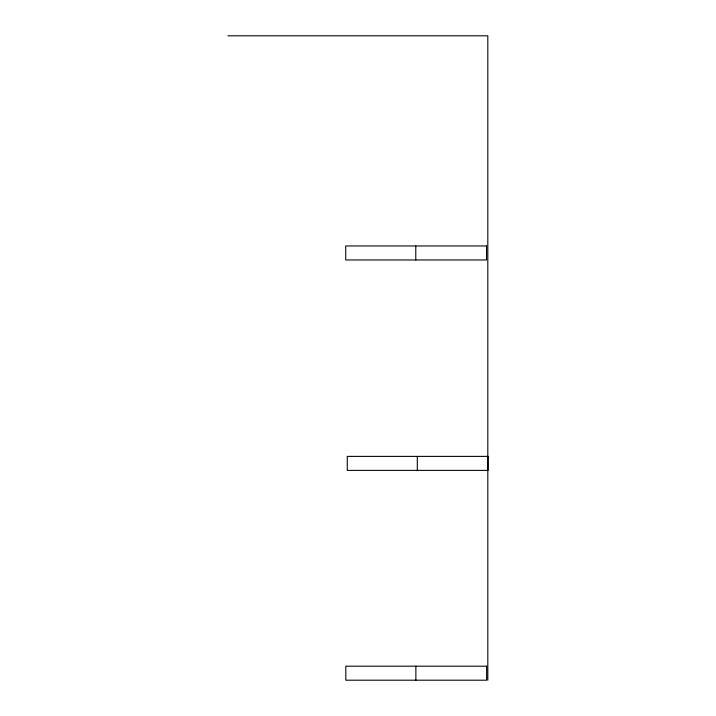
<?xml version="1.0" encoding="UTF-8"?>
<svg xmlns="http://www.w3.org/2000/svg" width="716" height="716" viewBox="0 0 716 716"><rect width="100%" height="100%" fill="white"/><g stroke="black" fill="none" stroke-linecap="round" stroke-linejoin="round"><path stroke-width="1.07" d="M227.957 35.8L487.811 35.8L487.811 680.2M417.303 456.387L417.303 470.394M415.871 666.193L415.871 680.2M415.781 245.964L415.781 259.971M486.522 245.964L345.739 245.964L345.739 259.971L486.522 259.971L486.522 245.964M488.043 456.387L347.26 456.387L347.26 470.394L488.043 470.394L488.043 456.387M486.612 666.193L345.828 666.193L345.828 680.2L486.612 680.2L486.612 666.193"/></g></svg>
